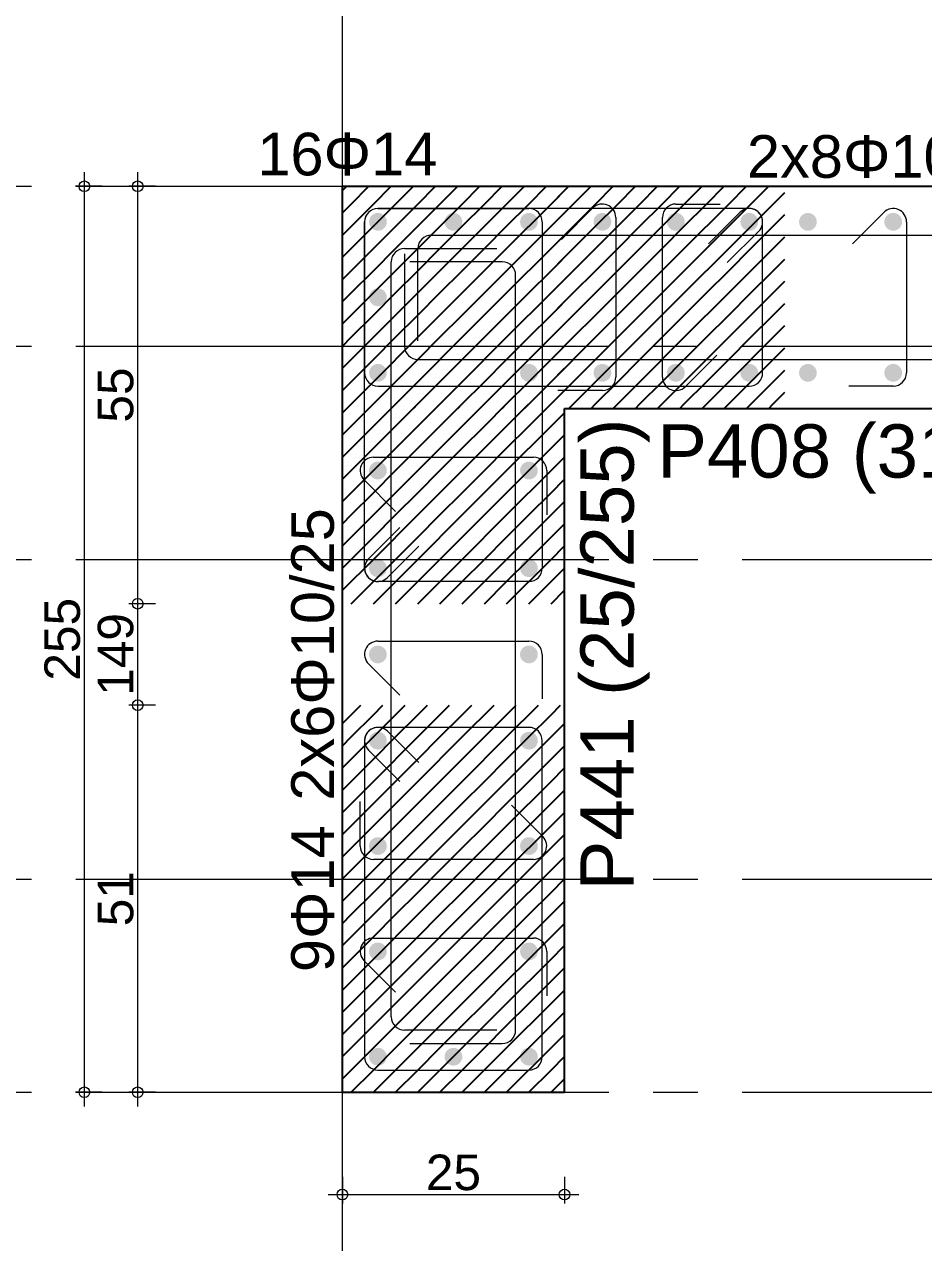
# Model space of a CAD drawing. Header units: millimetres. Extents: x 2232 to 85269, y -3593 to 5869.
# Drawn here: x 36835.6 to 37088.7, y 5166.7 to 5509.6 of the extents above; entities that cross this region are included whole.
import ezdxf

# ---------------------------------------------------------------- set-up
doc = ezdxf.new("R2010")
doc.units = ezdxf.units.MM
doc.linetypes.add('CENTER2', pattern=[112.5, 75, -12.5, 12.5, -12.5])
doc.linetypes.add('DASHDOT2', pattern=[12.7, 6.35, -3.175, 0, -3.175])
doc.layers.add('aks', color=251, linetype='DASHDOT2', lineweight=35)
for name, color, linetype in [('Donatı Yazısı', 7, 'Continuous'), ('Donatı Çizgisi', 7, 'Continuous'), ('Kolon', 7, 'Continuous'), ('Standart', 7, 'Continuous'), ('Ölçülendirme', 7, 'Continuous')]:
    doc.layers.add(name, color=color, linetype=linetype)
doc.styles.add('arial_1_18', font='arial.ttf', dxfattribs={"height": 0.2})

# ---------------------------------------------------------------- blocks, each defined once
blk = doc.blocks.new('IDE999Entity7088')
at = {"layer": 'aks', "color": 250, "linetype": 'CENTER2', "lineweight": 5}
for points in [[(29478.78, 2425), (29778.78, 2425)], [(29778.78, 2425), (30088.78, 2425)]]:
    blk.add_lwpolyline(points, dxfattribs=at)
blk = doc.blocks.new('IDE999Entity7089')
at = {"layer": 'aks', "color": 250, "linetype": 'CENTER2', "lineweight": 5}
for points in [[(29478.78, 2530), (29778.78, 2530)], [(29778.78, 2530), (30088.78, 2530)]]:
    blk.add_lwpolyline(points, dxfattribs=at)
blk = doc.blocks.new('IDE999Entity7090')
at = {"layer": 'aks', "color": 250, "linetype": 'CENTER2', "lineweight": 5}
for points in [[(29478.78, 2275), (29778.78, 2275)], [(29778.78, 2275), (30088.78, 2275)]]:
    blk.add_lwpolyline(points, dxfattribs=at)
blk = doc.blocks.new('IDE999Entity7091')
at = {"layer": 'aks', "color": 250, "linetype": 'CENTER2', "lineweight": 5}
for points in [[(29478.78, 2485), (29778.78, 2485)], [(29778.78, 2485), (30088.78, 2485)]]:
    blk.add_lwpolyline(points, dxfattribs=at)
blk = doc.blocks.new('IDE999Entity7092')
at = {"layer": 'aks', "color": 250, "linetype": 'CENTER2', "lineweight": 5}
for points in [[(29478.78, 2335), (29778.78, 2335)], [(29778.78, 2335), (30088.78, 2335)]]:
    blk.add_lwpolyline(points, dxfattribs=at)
blk = doc.blocks.new('IDE999Entity7093')
at = {"layer": 'aks', "color": 250, "linetype": 'CENTER2', "lineweight": 5}
for points in [[(29778.78, 2530), (29778.78, 2830)], [(29778.78, 2275), (29778.78, 2530)], [(29778.78, 1975), (29778.78, 2275)]]:
    blk.add_lwpolyline(points, dxfattribs=at)
blk = doc.blocks.new('IDE999Entity7100')
at = {"layer": 'Donatı Çizgisi', "linetype": 'Continuous', "lineweight": 5}
h = blk.add_hatch(color=5, dxfattribs=at)
edge = h.paths.add_edge_path(flags=0)
edge.add_arc((29810.03, 2520), 2.5, 0, 360)
h = blk.add_hatch(color=5, dxfattribs=at)
edge = h.paths.add_edge_path(flags=0)
edge.add_arc((29788.78, 2450), 2.5, 0, 360)
h = blk.add_hatch(color=5, dxfattribs=at)
edge = h.paths.add_edge_path(flags=0)
edge.add_arc((29831.28, 2450), 2.5, 0, 360)
h = blk.add_hatch(color=5, dxfattribs=at)
edge = h.paths.add_edge_path(flags=0)
edge.add_arc((29788.78, 2422.5), 2.5, 0, 360)
h = blk.add_hatch(color=5, dxfattribs=at)
edge = h.paths.add_edge_path(flags=0)
edge.add_arc((29831.28, 2422.5), 2.5, 0, 360)
h = blk.add_hatch(color=5, dxfattribs=at)
edge = h.paths.add_edge_path(flags=0)
edge.add_arc((29788.78, 2398.23), 2.5, 0, 360)
h = blk.add_hatch(color=5, dxfattribs=at)
edge = h.paths.add_edge_path(flags=0)
edge.add_arc((29831.28, 2398.23), 2.5, 0, 360)
h = blk.add_hatch(color=5, dxfattribs=at)
edge = h.paths.add_edge_path(flags=0)
edge.add_arc((29788.78, 2373.95), 2.5, 0, 360)
h = blk.add_hatch(color=5, dxfattribs=at)
edge = h.paths.add_edge_path(flags=0)
edge.add_arc((29831.28, 2373.95), 2.5, 0, 360)
h = blk.add_hatch(color=5, dxfattribs=at)
edge = h.paths.add_edge_path(flags=0)
edge.add_arc((29788.78, 2344.3), 2.5, 0, 360)
h = blk.add_hatch(color=5, dxfattribs=at)
edge = h.paths.add_edge_path(flags=0)
edge.add_arc((29831.28, 2344.3), 2.5, 0, 360)
h = blk.add_hatch(color=5, dxfattribs=at)
edge = h.paths.add_edge_path(flags=0)
edge.add_arc((29788.78, 2314.65), 2.5, 0, 360)
h = blk.add_hatch(color=5, dxfattribs=at)
edge = h.paths.add_edge_path(flags=0)
edge.add_arc((29831.28, 2314.65), 2.5, 0, 360)
h = blk.add_hatch(color=5, dxfattribs=at)
edge = h.paths.add_edge_path(flags=0)
edge.add_arc((29788.78, 2285), 2.5, 0, 360)
h = blk.add_hatch(color=5, dxfattribs=at)
edge = h.paths.add_edge_path(flags=0)
edge.add_arc((29810.03, 2285), 2.5, 0, 360)
h = blk.add_hatch(color=5, dxfattribs=at)
edge = h.paths.add_edge_path(flags=0)
edge.add_arc((29831.28, 2285), 2.5, 0, 360)
at = {"layer": 'Donatı Çizgisi', "color": 5, "linetype": 'Continuous', "lineweight": 5}
for points in [[(29788.78, 2523.75), (29831.28, 2523.75)], [(29785.03, 2422.5), (29785.03, 2520)], [(29835.03, 2520), (29835.03, 2422.5)], [(29786.13, 2425.15), (29794.97, 2433.99)], [(29800.27, 2428.69), (29791.44, 2419.85)], [(29831.28, 2418.75), (29788.78, 2418.75)], [(29831.28, 2377.7), (29788.78, 2377.7)], [(29800.27, 2367.77), (29791.44, 2376.61)], [(29785.03, 2373.95), (29785.03, 2285)], [(29835.03, 2285), (29835.03, 2373.95)], [(29786.13, 2371.3), (29794.97, 2362.46)], [(29788.78, 2281.25), (29831.28, 2281.25)]]:
    blk.add_lwpolyline(points, dxfattribs=at)
at = {"layer": 'Donatı Çizgisi', "color": 1, "linetype": 'Continuous', "lineweight": 5}
for points in [[(29796.28, 2512.5), (29822.28, 2512.5)], [(29792.53, 2296.25), (29792.53, 2508.75)], [(29823.78, 2508.75), (29797.78, 2508.75)], [(29827.53, 2292.5), (29827.53, 2505)], [(29787.53, 2453.75), (29832.53, 2453.75)], [(29836.28, 2450), (29836.28, 2437.5)], [(29793.72, 2438.51), (29784.88, 2447.35)], [(29788.78, 2401.98), (29831.28, 2401.98)], [(29835.03, 2398.23), (29835.03, 2385.73)], [(29794.97, 2386.74), (29786.13, 2395.58)], [(29783.78, 2344.3), (29783.78, 2356.8)], [(29826.35, 2355.79), (29835.19, 2346.95)], [(29832.53, 2340.55), (29787.53, 2340.55)], [(29787.53, 2318.4), (29832.53, 2318.4)], [(29836.28, 2314.65), (29836.28, 2302.15)], [(29793.72, 2303.16), (29784.88, 2312)], [(29822.28, 2292.5), (29796.28, 2292.5)], [(29797.78, 2288.75), (29823.78, 2288.75)]]:
    blk.add_lwpolyline(points, dxfattribs=at)
at = {"layer": 'Donatı Çizgisi', "color": 5, "linetype": 'Continuous', "lineweight": 5}
for centre, start, end in [((29788.78, 2520), 90, 180), ((29831.28, 2520), 0, 90), ((29788.78, 2422.5), 135, 270), ((29788.78, 2422.5), 180, 315), ((29831.28, 2422.5), 270, 0), ((29788.78, 2373.95), 45, 180), ((29788.78, 2373.95), 90, 225), ((29831.28, 2373.95), 0, 90), ((29788.78, 2285), 180, 270), ((29831.28, 2285), 270, 0)]:
    blk.add_arc(centre, 3.75, start, end, dxfattribs=at)
at = {"layer": 'Donatı Çizgisi', "color": 1, "linetype": 'Continuous', "lineweight": 5}
for centre, start, end in [((29796.28, 2508.75), 90, 180), ((29823.78, 2505), 0, 90), ((29787.53, 2450), 90, 225), ((29832.53, 2450), 0, 90), ((29788.78, 2398.23), 90, 225), ((29831.28, 2398.23), 0, 90), ((29832.53, 2344.3), 270, 45), ((29787.53, 2344.3), 180, 270), ((29787.53, 2314.65), 90, 225), ((29832.53, 2314.65), 0, 90), ((29796.28, 2296.25), 180, 270), ((29823.78, 2292.5), 270, 0)]:
    blk.add_arc(centre, 3.75, start, end, dxfattribs=at)
at = {"layer": 'Kolon', "color": 251, "linetype": 'Continuous', "lineweight": -3}
for points in [[(29778.78, 2528.78), (29780, 2530)], [(29781.25, 2525), (29786.25, 2530)], [(29787.5, 2525), (29792.5, 2530)], [(29793.75, 2525), (29798.75, 2530)], [(29800, 2525), (29805, 2530)], [(29806.25, 2525), (29811.25, 2530)], [(29812.5, 2525), (29817.5, 2530)], [(29818.75, 2525), (29823.75, 2530)], [(29825, 2525), (29830, 2530)], [(29831.25, 2525), (29836.25, 2530)], [(29837.5, 2525), (29841.28, 2528.78)], [(29778.78, 2516.28), (29787.5, 2525)], [(29778.78, 2522.53), (29781.25, 2525)], [(29787.5, 2512.5), (29800, 2525)], [(29787.5, 2518.75), (29793.75, 2525)], [(29800, 2512.5), (29812.5, 2525)], [(29800, 2518.75), (29806.25, 2525)], [(29812.5, 2512.5), (29825, 2525)], [(29812.5, 2518.75), (29818.75, 2525)], [(29825, 2512.5), (29837.5, 2525)], [(29825, 2518.75), (29831.25, 2525)], [(29837.5, 2518.75), (29841.28, 2522.53)], [(29781.25, 2512.5), (29787.5, 2518.75)], [(29793.75, 2512.5), (29800, 2518.75)], [(29806.25, 2512.5), (29812.5, 2518.75)], [(29818.75, 2512.5), (29825, 2518.75)], [(29831.25, 2512.5), (29837.5, 2518.75)], [(29837.5, 2512.5), (29841.28, 2516.28)], [(29778.78, 2503.78), (29787.5, 2512.5)], [(29778.78, 2510.03), (29781.25, 2512.5)], [(29787.5, 2500), (29800, 2512.5)], [(29787.5, 2506.25), (29793.75, 2512.5)], [(29800, 2500), (29812.5, 2512.5)], [(29800, 2506.25), (29806.25, 2512.5)], [(29812.5, 2500), (29825, 2512.5)], [(29812.5, 2506.25), (29818.75, 2512.5)], [(29825, 2500), (29837.5, 2512.5)], [(29825, 2506.25), (29831.25, 2512.5)], [(29837.5, 2506.25), (29841.28, 2510.03)], [(29781.25, 2500), (29787.5, 2506.25)], [(29793.75, 2500), (29800, 2506.25)], [(29806.25, 2500), (29812.5, 2506.25)], [(29818.75, 2500), (29825, 2506.25)], [(29831.25, 2500), (29837.5, 2506.25)], [(29837.5, 2500), (29841.28, 2503.78)], [(29778.78, 2491.28), (29787.5, 2500)], [(29778.78, 2497.53), (29781.25, 2500)], [(29787.5, 2487.5), (29800, 2500)], [(29787.5, 2493.75), (29793.75, 2500)], [(29800, 2487.5), (29812.5, 2500)], [(29800, 2493.75), (29806.25, 2500)], [(29812.5, 2487.5), (29825, 2500)], [(29812.5, 2493.75), (29818.75, 2500)], [(29825, 2487.5), (29837.5, 2500)], [(29825, 2493.75), (29831.25, 2500)], [(29837.5, 2493.75), (29841.28, 2497.53)], [(29781.25, 2487.5), (29787.5, 2493.75)], [(29793.75, 2487.5), (29800, 2493.75)], [(29806.25, 2487.5), (29812.5, 2493.75)], [(29818.75, 2487.5), (29825, 2493.75)], [(29831.25, 2487.5), (29837.5, 2493.75)], [(29837.5, 2487.5), (29841.28, 2491.28)], [(29778.78, 2478.78), (29787.5, 2487.5)], [(29778.78, 2485.03), (29781.25, 2487.5)], [(29787.5, 2475), (29800, 2487.5)], [(29787.5, 2481.25), (29793.75, 2487.5)], [(29800, 2475), (29812.5, 2487.5)], [(29800, 2481.25), (29806.25, 2487.5)], [(29812.5, 2475), (29825, 2487.5)], [(29812.5, 2481.25), (29818.75, 2487.5)], [(29825, 2475), (29837.5, 2487.5)], [(29825, 2481.25), (29831.25, 2487.5)], [(29837.5, 2481.25), (29841.28, 2485.03)], [(29781.25, 2475), (29787.5, 2481.25)], [(29793.75, 2475), (29800, 2481.25)], [(29806.25, 2475), (29812.5, 2481.25)], [(29818.75, 2475), (29825, 2481.25)], [(29831.25, 2475), (29837.5, 2481.25)], [(29837.5, 2475), (29841.28, 2478.78)], [(29778.78, 2466.28), (29787.5, 2475)], [(29778.78, 2472.53), (29781.25, 2475)], [(29787.5, 2462.5), (29800, 2475)], [(29787.5, 2468.75), (29793.75, 2475)], [(29800, 2462.5), (29812.5, 2475)], [(29800, 2468.75), (29806.25, 2475)], [(29812.5, 2462.5), (29825, 2475)], [(29812.5, 2468.75), (29818.75, 2475)], [(29825, 2462.5), (29837.5, 2475)], [(29825, 2468.75), (29831.25, 2475)], [(29837.5, 2468.75), (29841.28, 2472.53)], [(29781.25, 2462.5), (29787.5, 2468.75)], [(29793.75, 2462.5), (29800, 2468.75)], [(29806.25, 2462.5), (29812.5, 2468.75)], [(29818.75, 2462.5), (29825, 2468.75)], [(29831.25, 2462.5), (29837.5, 2468.75)], [(29837.5, 2462.5), (29841.28, 2466.28)], [(29778.78, 2453.78), (29787.5, 2462.5)], [(29778.78, 2460.03), (29781.25, 2462.5)], [(29787.5, 2450), (29800, 2462.5)], [(29787.5, 2456.25), (29793.75, 2462.5)], [(29800, 2450), (29812.5, 2462.5)], [(29800, 2456.25), (29806.25, 2462.5)], [(29812.5, 2450), (29825, 2462.5)], [(29812.5, 2456.25), (29818.75, 2462.5)], [(29825, 2450), (29837.5, 2462.5)], [(29825, 2456.25), (29831.25, 2462.5)], [(29837.5, 2456.25), (29841.28, 2460.03)], [(29781.25, 2450), (29787.5, 2456.25)], [(29793.75, 2450), (29800, 2456.25)], [(29806.25, 2450), (29812.5, 2456.25)], [(29818.75, 2450), (29825, 2456.25)], [(29831.25, 2450), (29837.5, 2456.25)], [(29837.5, 2450), (29841.28, 2453.78)], [(29778.78, 2441.28), (29787.5, 2450)], [(29778.78, 2447.53), (29781.25, 2450)], [(29787.5, 2437.5), (29800, 2450)], [(29787.5, 2443.75), (29793.75, 2450)], [(29800, 2437.5), (29812.5, 2450)], [(29800, 2443.75), (29806.25, 2450)], [(29812.5, 2437.5), (29825, 2450)], [(29812.5, 2443.75), (29818.75, 2450)], [(29825, 2437.5), (29837.5, 2450)], [(29825, 2443.75), (29831.25, 2450)], [(29837.5, 2443.75), (29841.28, 2447.53)], [(29781.25, 2437.5), (29787.5, 2443.75)], [(29793.75, 2437.5), (29800, 2443.75)], [(29806.25, 2437.5), (29812.5, 2443.75)], [(29818.75, 2437.5), (29825, 2443.75)], [(29831.25, 2437.5), (29837.5, 2443.75)], [(29837.5, 2437.5), (29841.28, 2441.28)], [(29778.78, 2428.78), (29787.5, 2437.5)], [(29778.78, 2435.03), (29781.25, 2437.5)], [(29787.5, 2425), (29800, 2437.5)], [(29787.5, 2431.25), (29793.75, 2437.5)], [(29800, 2425), (29812.5, 2437.5)], [(29800, 2431.25), (29806.25, 2437.5)], [(29812.5, 2425), (29825, 2437.5)], [(29812.5, 2431.25), (29818.75, 2437.5)], [(29825, 2425), (29837.5, 2437.5)], [(29825, 2431.25), (29831.25, 2437.5)], [(29837.5, 2431.25), (29841.28, 2435.03)], [(29781.25, 2425), (29787.5, 2431.25)], [(29793.75, 2425), (29800, 2431.25)], [(29806.25, 2425), (29812.5, 2431.25)], [(29818.75, 2425), (29825, 2431.25)], [(29831.25, 2425), (29837.5, 2431.25)], [(29837.5, 2425), (29841.28, 2428.78)], [(29778.78, 2416.28), (29787.5, 2425)], [(29778.78, 2422.53), (29781.25, 2425)], [(29787.5, 2412.5), (29800, 2425)], [(29787.5, 2418.75), (29793.75, 2425)], [(29800, 2412.5), (29812.5, 2425)], [(29800, 2418.75), (29806.25, 2425)], [(29812.5, 2412.5), (29825, 2425)], [(29812.5, 2418.75), (29818.75, 2425)], [(29825, 2412.5), (29837.5, 2425)], [(29825, 2418.75), (29831.25, 2425)], [(29837.5, 2418.75), (29841.28, 2422.53)], [(29781.25, 2412.5), (29787.5, 2418.75)], [(29793.75, 2412.5), (29800, 2418.75)], [(29806.25, 2412.5), (29812.5, 2418.75)], [(29818.75, 2412.5), (29825, 2418.75)], [(29831.25, 2412.5), (29837.5, 2418.75)], [(29837.5, 2412.5), (29841.28, 2416.28)], [(29778.78, 2378.78), (29783.95, 2383.95)], [(29787.5, 2375), (29796.45, 2383.95)], [(29787.5, 2381.25), (29790.2, 2383.95)], [(29800, 2375), (29808.95, 2383.95)], [(29800, 2381.25), (29802.7, 2383.95)], [(29812.5, 2375), (29821.45, 2383.95)], [(29812.5, 2381.25), (29815.2, 2383.95)], [(29825, 2375), (29833.95, 2383.95)], [(29825, 2381.25), (29827.7, 2383.95)], [(29837.5, 2381.25), (29840.2, 2383.95)], [(29781.25, 2375), (29787.5, 2381.25)], [(29793.75, 2375), (29800, 2381.25)], [(29806.25, 2375), (29812.5, 2381.25)], [(29818.75, 2375), (29825, 2381.25)], [(29831.25, 2375), (29837.5, 2381.25)], [(29837.5, 2375), (29841.28, 2378.78)], [(29778.78, 2366.28), (29787.5, 2375)], [(29778.78, 2372.53), (29781.25, 2375)], [(29787.5, 2362.5), (29800, 2375)], [(29787.5, 2368.75), (29793.75, 2375)], [(29800, 2362.5), (29812.5, 2375)], [(29800, 2368.75), (29806.25, 2375)], [(29812.5, 2362.5), (29825, 2375)], [(29812.5, 2368.75), (29818.75, 2375)], [(29825, 2362.5), (29837.5, 2375)], [(29825, 2368.75), (29831.25, 2375)], [(29837.5, 2368.75), (29841.28, 2372.53)], [(29781.25, 2362.5), (29787.5, 2368.75)], [(29793.75, 2362.5), (29800, 2368.75)], [(29806.25, 2362.5), (29812.5, 2368.75)], [(29818.75, 2362.5), (29825, 2368.75)], [(29831.25, 2362.5), (29837.5, 2368.75)], [(29837.5, 2362.5), (29841.28, 2366.28)], [(29778.78, 2353.78), (29787.5, 2362.5)], [(29778.78, 2360.03), (29781.25, 2362.5)], [(29787.5, 2350), (29800, 2362.5)], [(29787.5, 2356.25), (29793.75, 2362.5)], [(29800, 2350), (29812.5, 2362.5)], [(29800, 2356.25), (29806.25, 2362.5)], [(29812.5, 2350), (29825, 2362.5)], [(29812.5, 2356.25), (29818.75, 2362.5)], [(29825, 2350), (29837.5, 2362.5)], [(29825, 2356.25), (29831.25, 2362.5)], [(29837.5, 2356.25), (29841.28, 2360.03)], [(29781.25, 2350), (29787.5, 2356.25)], [(29793.75, 2350), (29800, 2356.25)], [(29806.25, 2350), (29812.5, 2356.25)], [(29818.75, 2350), (29825, 2356.25)], [(29831.25, 2350), (29837.5, 2356.25)], [(29837.5, 2350), (29841.28, 2353.78)], [(29778.78, 2341.28), (29787.5, 2350)], [(29778.78, 2347.53), (29781.25, 2350)], [(29787.5, 2337.5), (29800, 2350)], [(29787.5, 2343.75), (29793.75, 2350)], [(29800, 2337.5), (29812.5, 2350)], [(29800, 2343.75), (29806.25, 2350)], [(29812.5, 2337.5), (29825, 2350)], [(29812.5, 2343.75), (29818.75, 2350)], [(29825, 2337.5), (29837.5, 2350)], [(29825, 2343.75), (29831.25, 2350)], [(29837.5, 2343.75), (29841.28, 2347.53)], [(29781.25, 2337.5), (29787.5, 2343.75)], [(29793.75, 2337.5), (29800, 2343.75)], [(29806.25, 2337.5), (29812.5, 2343.75)], [(29818.75, 2337.5), (29825, 2343.75)], [(29831.25, 2337.5), (29837.5, 2343.75)], [(29837.5, 2337.5), (29841.28, 2341.28)], [(29778.78, 2328.78), (29787.5, 2337.5)], [(29778.78, 2335.03), (29781.25, 2337.5)], [(29787.5, 2325), (29800, 2337.5)], [(29787.5, 2331.25), (29793.75, 2337.5)], [(29800, 2325), (29812.5, 2337.5)], [(29800, 2331.25), (29806.25, 2337.5)], [(29812.5, 2325), (29825, 2337.5)], [(29812.5, 2331.25), (29818.75, 2337.5)], [(29825, 2325), (29837.5, 2337.5)], [(29825, 2331.25), (29831.25, 2337.5)], [(29837.5, 2331.25), (29841.28, 2335.03)], [(29781.25, 2325), (29787.5, 2331.25)], [(29793.75, 2325), (29800, 2331.25)], [(29806.25, 2325), (29812.5, 2331.25)], [(29818.75, 2325), (29825, 2331.25)], [(29831.25, 2325), (29837.5, 2331.25)], [(29837.5, 2325), (29841.28, 2328.78)], [(29778.78, 2316.28), (29787.5, 2325)], [(29778.78, 2322.53), (29781.25, 2325)], [(29787.5, 2312.5), (29800, 2325)], [(29787.5, 2318.75), (29793.75, 2325)], [(29800, 2312.5), (29812.5, 2325)], [(29800, 2318.75), (29806.25, 2325)], [(29812.5, 2312.5), (29825, 2325)], [(29812.5, 2318.75), (29818.75, 2325)], [(29825, 2312.5), (29837.5, 2325)], [(29825, 2318.75), (29831.25, 2325)], [(29837.5, 2318.75), (29841.28, 2322.53)], [(29781.25, 2312.5), (29787.5, 2318.75)], [(29793.75, 2312.5), (29800, 2318.75)], [(29806.25, 2312.5), (29812.5, 2318.75)], [(29818.75, 2312.5), (29825, 2318.75)], [(29831.25, 2312.5), (29837.5, 2318.75)], [(29837.5, 2312.5), (29841.28, 2316.28)], [(29778.78, 2303.78), (29787.5, 2312.5)], [(29778.78, 2310.03), (29781.25, 2312.5)], [(29787.5, 2300), (29800, 2312.5)], [(29787.5, 2306.25), (29793.75, 2312.5)], [(29800, 2300), (29812.5, 2312.5)], [(29800, 2306.25), (29806.25, 2312.5)], [(29812.5, 2300), (29825, 2312.5)], [(29812.5, 2306.25), (29818.75, 2312.5)], [(29825, 2300), (29837.5, 2312.5)], [(29825, 2306.25), (29831.25, 2312.5)], [(29837.5, 2306.25), (29841.28, 2310.03)], [(29781.25, 2300), (29787.5, 2306.25)], [(29793.75, 2300), (29800, 2306.25)], [(29806.25, 2300), (29812.5, 2306.25)], [(29818.75, 2300), (29825, 2306.25)], [(29831.25, 2300), (29837.5, 2306.25)], [(29837.5, 2300), (29841.28, 2303.78)], [(29778.78, 2291.28), (29787.5, 2300)], [(29778.78, 2297.53), (29781.25, 2300)], [(29787.5, 2287.5), (29800, 2300)], [(29787.5, 2293.75), (29793.75, 2300)], [(29800, 2287.5), (29812.5, 2300)], [(29800, 2293.75), (29806.25, 2300)], [(29812.5, 2287.5), (29825, 2300)], [(29812.5, 2293.75), (29818.75, 2300)], [(29825, 2287.5), (29837.5, 2300)], [(29825, 2293.75), (29831.25, 2300)], [(29837.5, 2293.75), (29841.28, 2297.53)], [(29781.25, 2287.5), (29787.5, 2293.75)], [(29793.75, 2287.5), (29800, 2293.75)], [(29806.25, 2287.5), (29812.5, 2293.75)], [(29818.75, 2287.5), (29825, 2293.75)], [(29831.25, 2287.5), (29837.5, 2293.75)], [(29837.5, 2287.5), (29841.28, 2291.28)], [(29778.78, 2278.78), (29787.5, 2287.5)], [(29778.78, 2285.03), (29781.25, 2287.5)], [(29787.5, 2275), (29800, 2287.5)], [(29787.5, 2281.25), (29793.75, 2287.5)], [(29800, 2275), (29812.5, 2287.5)], [(29800, 2281.25), (29806.25, 2287.5)], [(29812.5, 2275), (29825, 2287.5)], [(29812.5, 2281.25), (29818.75, 2287.5)], [(29825, 2275), (29837.5, 2287.5)], [(29825, 2281.25), (29831.25, 2287.5)], [(29837.5, 2281.25), (29841.28, 2285.03)], [(29781.25, 2275), (29787.5, 2281.25)], [(29793.75, 2275), (29800, 2281.25)], [(29806.25, 2275), (29812.5, 2281.25)], [(29818.75, 2275), (29825, 2281.25)], [(29831.25, 2275), (29837.5, 2281.25)], [(29837.5, 2275), (29841.28, 2278.78)]]:
    blk.add_lwpolyline(points, dxfattribs=at)
at = {"layer": 'Kolon', "color": 33, "linetype": 'Continuous', "lineweight": -3}
for points in [[(29778.78, 2467.5), (29778.78, 2530)], [(29778.78, 2275), (29778.78, 2467.5)], [(29841.28, 2275), (29841.28, 2467.5)], [(29778.78, 2275), (29841.28, 2275)]]:
    blk.add_lwpolyline(points, dxfattribs=at)
at = {"layer": 'Ölçülendirme', "color": 5, "linetype": 'Continuous', "lineweight": 5}
for points in [[(29706.18, 2271), (29706.18, 2534)], [(29721.18, 2271), (29721.18, 2534)], [(29711.18, 2530), (29703.68, 2530)], [(29726.18, 2530), (29718.68, 2530)], [(29726.18, 2412.5), (29718.68, 2412.5)], [(29726.18, 2383.95), (29718.68, 2383.95)], [(29711.18, 2275), (29703.68, 2275)], [(29726.18, 2275), (29718.68, 2275)], [(29778.78, 2251.2), (29778.78, 2243.7)], [(29841.28, 2251.2), (29841.28, 2243.7)], [(29774.78, 2246.2), (29845.28, 2246.2)]]:
    blk.add_lwpolyline(points, dxfattribs=at)
for centre in [(29706.18, 2530), (29721.18, 2530), (29721.18, 2412.5), (29721.18, 2383.95), (29706.18, 2275), (29721.18, 2275), (29778.78, 2246.2), (29841.28, 2246.2)]:
    blk.add_circle(centre, 1.5, dxfattribs=at)
at = {"layer": 'Donatı Yazısı', "color": 1, "linetype": 'Continuous', "lineweight": 5, "style": 'arial_1_18'}
for s, p in [('2x6Φ10/25', (29776.38, 2357.05)), ('9Φ14', (29776.38, 2308.81))]:
    blk.add_text(s, height=12, rotation=90, dxfattribs=at).set_placement(p)
at = {"layer": 'Kolon', "color": 1, "linetype": 'Continuous', "lineweight": 5, "style": 'arial_1_18'}
blk.add_text('P441 (25/255)', height=15, rotation=90, dxfattribs=at).set_placement((29860.78, 2331.83))
at = {"layer": 'Ölçülendirme', "color": 5, "linetype": 'Continuous', "lineweight": 5, "style": 'arial_1_18'}
for s, p in [('55', (29719.93, 2463.48)), ('255', (29704.93, 2390.85)), ('149', (29719.93, 2386.57)), ('51', (29719.93, 2321.71))]:
    blk.add_text(s, height=10, rotation=90, dxfattribs=at).set_placement(p)
blk.add_text('25', height=10, dxfattribs=at).set_placement((29802.26, 2247.45))

msp = doc.modelspace()

# ---------------------------------------------------------------- hatches: boundary and pattern name
at = {"layer": 'Donatı Çizgisi', "linetype": 'Continuous', "lineweight": 5}
h = msp.add_hatch(color=5, dxfattribs=at)
edge = h.paths.add_edge_path(flags=0)
edge.add_arc((36935.09, 5454), 2.5, 0, 360)
h = msp.add_hatch(color=5, dxfattribs=at)
edge = h.paths.add_edge_path(flags=0)
edge.add_arc((36977.59, 5454), 2.5, 0, 360)
h = msp.add_hatch(color=5, dxfattribs=at)
edge = h.paths.add_edge_path(flags=0)
edge.add_arc((36998.25, 5454), 2.5, 0, 360)
h = msp.add_hatch(color=5, dxfattribs=at)
edge = h.paths.add_edge_path(flags=0)
edge.add_arc((37018.92, 5454), 2.5, 0, 360)
h = msp.add_hatch(color=5, dxfattribs=at)
edge = h.paths.add_edge_path(flags=0)
edge.add_arc((37039.59, 5454), 2.5, 0, 360)
h = msp.add_hatch(color=5, dxfattribs=at)
edge = h.paths.add_edge_path(flags=0)
edge.add_arc((37056.09, 5454), 2.5, 0, 360)
h = msp.add_hatch(color=5, dxfattribs=at)
edge = h.paths.add_edge_path(flags=0)
edge.add_arc((37080.09, 5454), 2.5, 0, 360)
h = msp.add_hatch(color=5, dxfattribs=at)
edge = h.paths.add_edge_path(flags=0)
edge.add_arc((36935.09, 5432.75), 2.5, 0, 360)
h = msp.add_hatch(color=5, dxfattribs=at)
edge = h.paths.add_edge_path(flags=0)
edge.add_arc((36935.09, 5411.5), 2.5, 0, 360)
h = msp.add_hatch(color=5, dxfattribs=at)
edge = h.paths.add_edge_path(flags=0)
edge.add_arc((36977.59, 5411.5), 2.5, 0, 360)
h = msp.add_hatch(color=5, dxfattribs=at)
edge = h.paths.add_edge_path(flags=0)
edge.add_arc((36998.25, 5411.5), 2.5, 0, 360)
h = msp.add_hatch(color=5, dxfattribs=at)
edge = h.paths.add_edge_path(flags=0)
edge.add_arc((37018.92, 5411.5), 2.5, 0, 360)
h = msp.add_hatch(color=5, dxfattribs=at)
edge = h.paths.add_edge_path(flags=0)
edge.add_arc((37039.59, 5411.5), 2.5, 0, 360)
h = msp.add_hatch(color=5, dxfattribs=at)
edge = h.paths.add_edge_path(flags=0)
edge.add_arc((37056.09, 5411.5), 2.5, 0, 360)
h = msp.add_hatch(color=5, dxfattribs=at)
edge = h.paths.add_edge_path(flags=0)
edge.add_arc((37080.09, 5411.5), 2.5, 0, 360)

# ---------------------------------------------------------------- linework, layer by layer
at = {"layer": 'Donatı Çizgisi', "color": 5, "linetype": 'Continuous', "lineweight": 5}
for points in [[(37039.59, 5457.75), (36935.09, 5457.75)], [(37036.94, 5456.65), (37028.1, 5447.81)], [(36931.34, 5454), (36931.34, 5411.5)], [(37043.34, 5411.5), (37043.34, 5454)], [(37033.4, 5442.51), (37042.24, 5451.35)], [(36935.09, 5407.75), (37039.59, 5407.75)]]:
    msp.add_lwpolyline(points, dxfattribs=at)
at = {"layer": 'Donatı Çizgisi', "color": 1, "linetype": 'Continuous', "lineweight": 5}
for points in [[(36986.76, 5449.06), (36995.6, 5457.9)], [(37018.92, 5459), (37031.42, 5459)], [(37068.6, 5447.81), (37077.44, 5456.65)], [(37002, 5455.25), (37002, 5410.25)], [(37015.17, 5410.25), (37015.17, 5455.25)], [(37083.84, 5454), (37083.84, 5411.5)], [(36950.09, 5450.25), (37213.84, 5450.25)], [(36946.34, 5420.5), (36946.34, 5446.5)], [(36942.59, 5445), (36942.59, 5419)], [(36946.34, 5415.25), (37210.09, 5415.25)], [(37030.41, 5416.44), (37021.57, 5407.6)], [(37080.09, 5407.75), (37067.59, 5407.75)], [(36998.25, 5406.5), (36985.75, 5406.5)]]:
    msp.add_lwpolyline(points, dxfattribs=at)
at = {"layer": 'Donatı Çizgisi', "color": 5, "linetype": 'Continuous', "lineweight": 5}
for centre, start, end in [((36935.09, 5454), 90, 180), ((37039.59, 5454), 0, 135), ((37039.59, 5454), 315, 90), ((36935.09, 5411.5), 180, 270), ((37039.59, 5411.5), 270, 0)]:
    msp.add_arc(centre, 3.75, start, end, dxfattribs=at)
at = {"layer": 'Donatı Çizgisi', "color": 1, "linetype": 'Continuous', "lineweight": 5}
for centre, start, end in [((36998.25, 5455.25), 0, 135), ((37018.92, 5455.25), 90, 180), ((37080.09, 5454), 0, 135), ((36950.09, 5446.5), 90, 180), ((36946.34, 5419), 180, 270), ((37080.09, 5411.5), 270, 0), ((36998.25, 5410.25), 270, 0), ((37018.92, 5410.25), 180, 315)]:
    msp.add_arc(centre, 3.75, start, end, dxfattribs=at)
at = {"layer": 'Kolon', "color": 251, "linetype": 'Continuous', "lineweight": -3}
for points in [[(36925.09, 5462.78), (36926.3, 5464)], [(36927.55, 5459), (36932.55, 5464)], [(36933.8, 5459), (36938.8, 5464)], [(36940.05, 5459), (36945.05, 5464)], [(36946.3, 5459), (36951.3, 5464)], [(36952.55, 5459), (36957.55, 5464)], [(36958.8, 5459), (36963.8, 5464)], [(36965.05, 5459), (36970.05, 5464)], [(36971.3, 5459), (36976.3, 5464)], [(36977.55, 5459), (36982.55, 5464)], [(36983.8, 5459), (36988.8, 5464)], [(36990.05, 5459), (36995.05, 5464)], [(36996.3, 5459), (37001.3, 5464)], [(37002.55, 5459), (37007.55, 5464)], [(37008.8, 5459), (37013.8, 5464)], [(37015.05, 5459), (37020.05, 5464)], [(37021.3, 5459), (37026.3, 5464)], [(37027.55, 5459), (37032.55, 5464)], [(37033.8, 5459), (37038.8, 5464)], [(37040.05, 5459), (37045.05, 5464)], [(37046.3, 5459), (37049.59, 5462.28)], [(36925.09, 5450.28), (36933.8, 5459)], [(36925.09, 5456.53), (36927.55, 5459)], [(36933.8, 5446.5), (36946.3, 5459)], [(36933.8, 5452.75), (36940.05, 5459)], [(36946.3, 5446.5), (36958.8, 5459)], [(36946.3, 5452.75), (36952.55, 5459)], [(36958.8, 5446.5), (36971.3, 5459)], [(36958.8, 5452.75), (36965.05, 5459)], [(36971.3, 5446.5), (36983.8, 5459)], [(36971.3, 5452.75), (36977.55, 5459)], [(36983.8, 5446.5), (36996.3, 5459)], [(36983.8, 5452.75), (36990.05, 5459)], [(36996.3, 5446.5), (37008.8, 5459)], [(36996.3, 5452.75), (37002.55, 5459)], [(37008.8, 5446.5), (37021.3, 5459)], [(37008.8, 5452.75), (37015.05, 5459)], [(37021.3, 5446.5), (37033.8, 5459)], [(37021.3, 5452.75), (37027.55, 5459)], [(37033.8, 5446.5), (37046.3, 5459)], [(37033.8, 5452.75), (37040.05, 5459)], [(37046.3, 5452.75), (37049.59, 5456.03)], [(36927.55, 5446.5), (36933.8, 5452.75)], [(36940.05, 5446.5), (36946.3, 5452.75)], [(36952.55, 5446.5), (36958.8, 5452.75)], [(36965.05, 5446.5), (36971.3, 5452.75)], [(36977.55, 5446.5), (36983.8, 5452.75)], [(36990.05, 5446.5), (36996.3, 5452.75)], [(37002.55, 5446.5), (37008.8, 5452.75)], [(37015.05, 5446.5), (37021.3, 5452.75)], [(37027.55, 5446.5), (37033.8, 5452.75)], [(37040.05, 5446.5), (37046.3, 5452.75)], [(37046.3, 5446.5), (37049.59, 5449.78)], [(36925.09, 5437.78), (36933.8, 5446.5)], [(36925.09, 5444.03), (36927.55, 5446.5)], [(36933.8, 5434), (36946.3, 5446.5)], [(36933.8, 5440.25), (36940.05, 5446.5)], [(36946.3, 5434), (36958.8, 5446.5)], [(36946.3, 5440.25), (36952.55, 5446.5)], [(36958.8, 5434), (36971.3, 5446.5)], [(36958.8, 5440.25), (36965.05, 5446.5)], [(36971.3, 5434), (36983.8, 5446.5)], [(36971.3, 5440.25), (36977.55, 5446.5)], [(36983.8, 5434), (36996.3, 5446.5)], [(36983.8, 5440.25), (36990.05, 5446.5)], [(36996.3, 5434), (37008.8, 5446.5)], [(36996.3, 5440.25), (37002.55, 5446.5)], [(37008.8, 5434), (37021.3, 5446.5)], [(37008.8, 5440.25), (37015.05, 5446.5)], [(37021.3, 5434), (37033.8, 5446.5)], [(37021.3, 5440.25), (37027.55, 5446.5)], [(37033.8, 5434), (37046.3, 5446.5)], [(37033.8, 5440.25), (37040.05, 5446.5)], [(37046.3, 5440.25), (37049.59, 5443.53)], [(36927.55, 5434), (36933.8, 5440.25)], [(36940.05, 5434), (36946.3, 5440.25)], [(36952.55, 5434), (36958.8, 5440.25)], [(36965.05, 5434), (36971.3, 5440.25)], [(36977.55, 5434), (36983.8, 5440.25)], [(36990.05, 5434), (36996.3, 5440.25)], [(37002.55, 5434), (37008.8, 5440.25)], [(37015.05, 5434), (37021.3, 5440.25)], [(37027.55, 5434), (37033.8, 5440.25)], [(37040.05, 5434), (37046.3, 5440.25)], [(37046.3, 5434), (37049.59, 5437.28)], [(36925.09, 5425.28), (36933.8, 5434)], [(36925.09, 5431.53), (36927.55, 5434)], [(36933.8, 5421.5), (36946.3, 5434)], [(36933.8, 5427.75), (36940.05, 5434)], [(36946.3, 5421.5), (36958.8, 5434)], [(36946.3, 5427.75), (36952.55, 5434)], [(36958.8, 5421.5), (36971.3, 5434)], [(36958.8, 5427.75), (36965.05, 5434)], [(36971.3, 5421.5), (36983.8, 5434)], [(36971.3, 5427.75), (36977.55, 5434)], [(36983.8, 5421.5), (36996.3, 5434)], [(36983.8, 5427.75), (36990.05, 5434)], [(36996.3, 5421.5), (37008.8, 5434)], [(36996.3, 5427.75), (37002.55, 5434)], [(37008.8, 5421.5), (37021.3, 5434)], [(37008.8, 5427.75), (37015.05, 5434)], [(37021.3, 5421.5), (37033.8, 5434)], [(37021.3, 5427.75), (37027.55, 5434)], [(37033.8, 5421.5), (37046.3, 5434)], [(37033.8, 5427.75), (37040.05, 5434)], [(37046.3, 5427.75), (37049.59, 5431.03)], [(36927.55, 5421.5), (36933.8, 5427.75)], [(36940.05, 5421.5), (36946.3, 5427.75)], [(36952.55, 5421.5), (36958.8, 5427.75)], [(36965.05, 5421.5), (36971.3, 5427.75)], [(36977.55, 5421.5), (36983.8, 5427.75)], [(36990.05, 5421.5), (36996.3, 5427.75)], [(37002.55, 5421.5), (37008.8, 5427.75)], [(37015.05, 5421.5), (37021.3, 5427.75)], [(37027.55, 5421.5), (37033.8, 5427.75)], [(37040.05, 5421.5), (37046.3, 5427.75)], [(36925.09, 5412.78), (36933.8, 5421.5)], [(36925.09, 5419.03), (36927.55, 5421.5)], [(36933.8, 5409), (36946.3, 5421.5)], [(36933.8, 5415.25), (36940.05, 5421.5)], [(36946.3, 5409), (36958.8, 5421.5)], [(36946.3, 5415.25), (36952.55, 5421.5)], [(36958.8, 5409), (36971.3, 5421.5)], [(36958.8, 5415.25), (36965.05, 5421.5)], [(36971.3, 5409), (36983.8, 5421.5)], [(36971.3, 5415.25), (36977.55, 5421.5)], [(36983.8, 5409), (36996.3, 5421.5)], [(36983.8, 5415.25), (36990.05, 5421.5)], [(36996.3, 5409), (37008.8, 5421.5)], [(36996.3, 5415.25), (37002.55, 5421.5)], [(37008.8, 5409), (37021.3, 5421.5)], [(37008.8, 5415.25), (37015.05, 5421.5)], [(37021.3, 5409), (37033.8, 5421.5)], [(37021.3, 5415.25), (37027.55, 5421.5)], [(37033.8, 5409), (37046.3, 5421.5)], [(37033.8, 5415.25), (37040.05, 5421.5)], [(37046.3, 5421.5), (37049.59, 5424.78)], [(37046.3, 5415.25), (37049.59, 5418.53)], [(36927.55, 5409), (36933.8, 5415.25)], [(36940.05, 5409), (36946.3, 5415.25)], [(36952.55, 5409), (36958.8, 5415.25)], [(36965.05, 5409), (36971.3, 5415.25)], [(36977.55, 5409), (36983.8, 5415.25)], [(36990.05, 5409), (36996.3, 5415.25)], [(37002.55, 5409), (37008.8, 5415.25)], [(37015.05, 5409), (37021.3, 5415.25)], [(37027.55, 5409), (37033.8, 5415.25)], [(37040.05, 5409), (37046.3, 5415.25)], [(37046.3, 5409), (37049.59, 5412.28)], [(36925.09, 5406.53), (36927.55, 5409)], [(36926.3, 5401.5), (36933.8, 5409)], [(36933.8, 5402.75), (36940.05, 5409)], [(36938.8, 5401.5), (36946.3, 5409)], [(36946.3, 5402.75), (36952.55, 5409)], [(36951.3, 5401.5), (36958.8, 5409)], [(36958.8, 5402.75), (36965.05, 5409)], [(36963.8, 5401.5), (36971.3, 5409)], [(36971.3, 5402.75), (36977.55, 5409)], [(36976.3, 5401.5), (36983.8, 5409)], [(36983.8, 5402.75), (36990.05, 5409)], [(36988.8, 5401.5), (36996.3, 5409)], [(36996.3, 5402.75), (37002.55, 5409)], [(37001.3, 5401.5), (37008.8, 5409)], [(37008.8, 5402.75), (37015.05, 5409)], [(37013.8, 5401.5), (37021.3, 5409)], [(37021.3, 5402.75), (37027.55, 5409)], [(37026.3, 5401.5), (37033.8, 5409)], [(37033.8, 5402.75), (37040.05, 5409)], [(37038.8, 5401.5), (37046.3, 5409)], [(37046.3, 5402.75), (37049.59, 5406.03)], [(36932.55, 5401.5), (36933.8, 5402.75)], [(36945.05, 5401.5), (36946.3, 5402.75)], [(36957.55, 5401.5), (36958.8, 5402.75)], [(36970.05, 5401.5), (36971.3, 5402.75)], [(36982.55, 5401.5), (36983.8, 5402.75)], [(36995.05, 5401.5), (36996.3, 5402.75)], [(37007.55, 5401.5), (37008.8, 5402.75)], [(37020.05, 5401.5), (37021.3, 5402.75)], [(37032.55, 5401.5), (37033.8, 5402.75)], [(37045.05, 5401.5), (37046.3, 5402.75)]]:
    msp.add_lwpolyline(points, dxfattribs=at)
at = {"layer": 'Kolon', "color": 33, "linetype": 'Continuous', "lineweight": -3}
for points in [[(36925.09, 5464), (36987.59, 5464)], [(36987.59, 5464), (37172.59, 5464)], [(36987.59, 5401.5), (37172.59, 5401.5)]]:
    msp.add_lwpolyline(points, dxfattribs=at)

# ---------------------------------------------------------------- block references
at = {"layer": 'aks'}
for name in ['IDE999Entity7093', 'IDE999Entity7089', 'IDE999Entity7091', 'IDE999Entity7088', 'IDE999Entity7092', 'IDE999Entity7090']:
    msp.add_blockref(name, (7146.3, 2934), dxfattribs=at)
at = {"layer": 'Standart'}
msp.add_blockref('IDE999Entity7100', (7146.3, 2934), dxfattribs=at)

# ---------------------------------------------------------------- texts
at = {"layer": 'Donatı Yazısı', "color": 1, "linetype": 'Continuous', "lineweight": 5, "style": 'arial_1_18'}
for s, p in [('16Φ14', (36901.14, 5467.07)), ('2x8Φ10/24', (37038.91, 5466.4))]:
    msp.add_text(s, height=12, dxfattribs=at).set_placement(p)
at = {"layer": 'Kolon', "color": 1, "linetype": 'Continuous', "lineweight": 5, "style": 'arial_1_18'}
msp.add_text('P408 (310/25)', height=15, dxfattribs=at).set_placement((37013.69, 5382))

doc.saveas('drawing.dxf')
